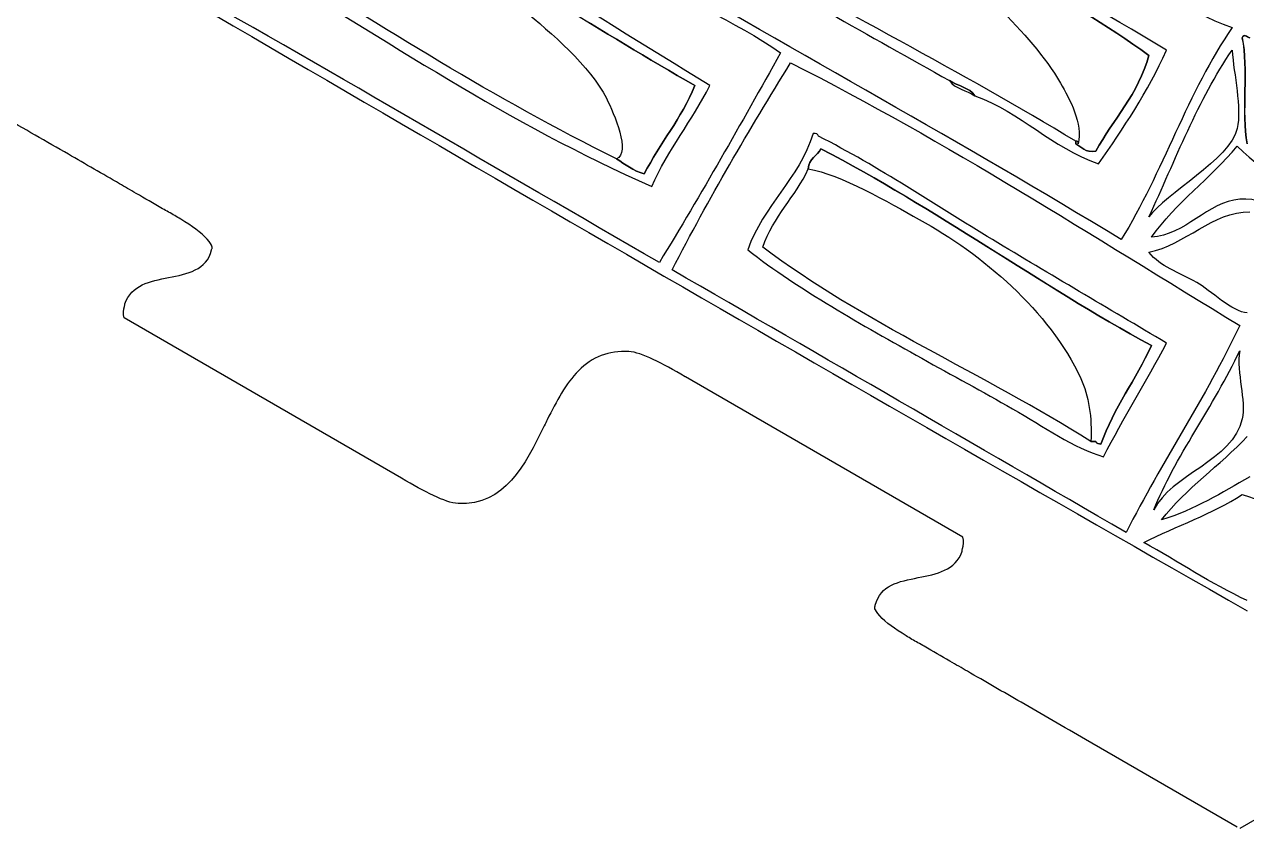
# Model space of a CAD drawing. Extents: x 6 to 958, y 3 to 221.
# Drawn here: x 400.4 to 482.8, y 3.8 to 58 of the extents above; entities that cross this region are included whole.
import ezdxf

# ---------------------------------------------------------------- set-up
doc = ezdxf.new("R2010")
doc.units = 0
doc.layers.get('0').update_dxf_attribs({"linetype": 'CONTINUOUS'})

msp = doc.modelspace()

# ---------------------------------------------------------------- linework, layer by layer
at = {"color": 5}
for points in [[(462.78525, 54.192)], [(454.11, 49.59975)]]:
    msp.add_lwpolyline(points, close=True, dxfattribs=at)
at = {"color": 7}
for points in [[(482.17725, 50.96025)], [(472.65225, 49.43025)], [(442.20375, 47.8995)], [(465.67725, 43.47675)], [(444.075, 41.4345)], [(482.517, 31.39875)], [(472.992, 29.69775)]]:
    msp.add_lwpolyline(points, close=True, dxfattribs=at)
for points in [[(425.844, 27.39375), (407.12925, 38.199)], [(463.68525, 23.4255), (463.68825, 23.42475), (463.68225, 23.43675), (444.975, 34.233), (444.978, 34.233), (444.969, 34.2375)], [(482.18175, 3.8895), (471.94725, 9.79275), (471.94575, 9.79725), (471.95475, 9.79575), (471.95325, 9.80025), (471.95175, 9.801)], [(492.6555, 9.72975), (492.651, 9.73125), (482.35425, 3.80175)]]:
    msp.add_lwpolyline(points, dxfattribs=at)
for points in [[(477.41325, 56.23425), (469.0425, 61.299), (460.272, 65.967), (452.24025, 71.373)], [(446.62575, 53.85225), (438.0195, 59.1375), (429.4995, 64.50975), (420.771, 69.672)], [(458.02425, 66.78075), (463.977, 63.048), (470.54025, 60.024), (476.2245, 55.89375)], [(401.88975, 65.24925), (428.75775, 49.5345), (455.70675, 33.90375), (482.85675, 18.471)], [(426.89475, 65.24925), (433.134, 61.33725), (439.34175, 57.50775), (445.60575, 53.85225)], [(471.291, 50.1105), (463.56075, 54.798), (455.313, 58.96725), (447.477, 63.549)], [(446.45625, 63.2085), (452.01975, 60.32325), (457.34775, 57.20325), (462.7845, 54.19275)], [(473.673, 62.697), (476.3415, 61.0005), (478.58175, 58.87575), (481.8375, 57.765)], [(416.00775, 62.1885), (424.73925, 56.97075), (433.0335, 51.3165), (442.71225, 47.04825)], [(440.33175, 48.9195), (432.105, 52.9965), (424.56075, 57.75525), (417.0285, 62.5275)], [(441.354, 61.84725), (444.57975, 59.655), (448.2795, 58.26075), (451.38975, 56.064)], [(474.35325, 43.476), (463.72575, 49.9725), (452.60625, 55.97625), (441.86325, 62.3565)], [(443.22375, 41.946), (432.37425, 48.162), (421.65, 54.50325), (410.7345, 60.657)], [(481.8375, 57.765), (478.86525, 53.47875), (477.138, 47.9475), (474.35325, 43.476)], [(482.8575, 49.94025), (482.43225, 52.008), (482.96775, 55.041), (482.51775, 57.084)], [(482.51775, 57.084), (482.64225, 57.38775), (482.82675, 57.1095), (483.02775, 57.084)], [(451.38975, 56.064), (448.73025, 51.2955), (446.0475, 46.551), (443.22375, 41.946)], [(472.821, 48.579), (474.5145, 50.9685), (476.13225, 53.43375), (477.41325, 56.23425)], [(476.22375, 45.0075), (478.01925, 48.82575), (479.529, 52.929), (481.83675, 56.2335)], [(481.83675, 56.2335), (481.94775, 54.61425), (482.5005, 52.34925), (482.17725, 50.96025)], [(444.075, 41.4345), (446.56875, 46.25475), (449.265, 50.8725), (452.07, 55.383)], [(452.07, 55.383), (462.69825, 50.022), (472.38975, 43.725), (482.34675, 37.6935)], [(476.2245, 55.89375), (475.51725, 53.25375), (473.81175, 51.6135), (472.65225, 49.43025)], [(445.60575, 53.85225), (444.7065, 51.633), (443.2545, 49.9665), (442.20375, 47.8995)], [(442.71225, 47.04825), (443.79525, 49.539), (445.42875, 51.47775), (446.62575, 53.85225)], [(462.7845, 54.19275), (463.3215, 53.82225), (464.13675, 53.73075), (464.48625, 53.17275)], [(464.48625, 53.17275), (467.6415, 52.01775), (469.635, 49.7025), (472.821, 48.579)], [(403.38225, 49.22475), (401.904, 50.073), (400.37475, 50.952), (398.862, 51.8295)], [(453.60075, 50.62125), (452.59275, 47.54625), (450.2595, 45.798), (449.17875, 42.79575)], [(453.93975, 50.451), (453.903, 50.5845), (453.79875, 50.649), (453.60075, 50.62125)], [(465.67725, 43.47675), (461.8095, 45.804), (458.0475, 48.369), (453.93975, 50.451)], [(482.17725, 50.96025), (481.69125, 48.8745), (477.33225, 46.5705), (476.22375, 45.0075)], [(453.26025, 48.2385), (453.27975, 48.95625), (453.87375, 49.0995), (454.11075, 49.59975)], [(454.11075, 49.59975), (461.90775, 45.546), (468.72825, 40.51725), (476.39475, 36.333)], [(471.291, 49.94025), (471.291, 49.9965), (471.291, 50.0535), (471.291, 50.1105)], [(472.65225, 49.43025), (471.91725, 49.31925), (471.69825, 49.72425), (471.291, 49.94025)], [(476.394, 43.647), (478.05225, 45.957), (480.3765, 47.601), (482.17725, 49.76925)], [(482.17725, 49.76925), (484.23225, 47.74125), (486.98475, 46.41075), (488.811, 44.15625)], [(406.82625, 47.2395), (405.69825, 47.89275), (404.52075, 48.56925), (403.38225, 49.22475)], [(442.20375, 47.8995), (441.4545, 48.114), (440.92275, 48.546), (440.33175, 48.9195)], [(450.1995, 42.966), (450.89625, 45.04725), (452.38125, 46.341), (453.26025, 48.2385)], [(407.94675, 46.59), (407.55, 46.821), (407.1705, 47.04075), (406.82625, 47.2395)], [(409.725, 45.5595), (409.13325, 45.90375), (408.522, 46.25775), (407.94675, 46.59)], [(482.34675, 46.19775), (480.18225, 46.044), (478.66275, 43.752), (476.394, 43.647)], [(488.811, 44.15625), (486.453, 44.52825), (484.5435, 46.35375), (482.34675, 46.19775)], [(410.13375, 45.33075), (410.00025, 45.4035), (409.8645, 45.48), (409.725, 45.5595)], [(410.95725, 44.85075), (410.685, 45.02325), (410.4165, 45.1725), (410.13375, 45.33075)], [(476.22375, 42.6255), (478.65075, 43.10475), (480.55875, 45.3885), (483.027, 45.34725)], [(412.7385, 43.497), (412.3125, 43.97775), (411.70725, 44.3775), (410.95725, 44.85075)], [(413.0475, 42.84675), (413.08425, 42.91725), (413.14425, 43.0365), (412.7385, 43.497)], [(413.037, 42.7875), (413.0295, 42.80775), (413.037, 42.825), (413.0475, 42.84675)], [(472.3125, 29.86875), (465.138, 34.43175), (456.87975, 37.91175), (450.1995, 42.966)], [(477.414, 36.50325), (473.46375, 38.85225), (469.57875, 41.12925), (465.67725, 43.47675)], [(410.13375, 40.91925), (411.39375, 41.16375), (412.69875, 41.41425), (413.037, 42.7875)], [(449.17875, 42.79575), (452.6805, 40.04925), (456.858, 37.75725), (460.9155, 35.48175)], [(479.4555, 40.5855), (478.18725, 41.31225), (477.02175, 41.6265), (476.22375, 42.6255)], [(474.693, 23.745), (464.48925, 29.64525), (454.29975, 35.5575), (444.075, 41.4345)], [(407.18925, 39.14775), (407.61525, 40.4325), (408.8955, 40.68), (410.13375, 40.91925)], [(482.8575, 38.54325), (481.884, 38.574), (480.34275, 40.07775), (479.4555, 40.5855)], [(407.12925, 38.199), (407.0325, 38.4705), (407.1075, 38.7705), (407.154, 38.97)], [(407.154, 38.97), (407.17425, 39.04875), (407.18925, 39.1125), (407.18925, 39.14775)], [(482.34675, 37.6935), (480.0405, 32.79975), (477.108, 28.52925), (474.693, 23.745)], [(476.39475, 36.333), (475.3425, 34.03875), (473.871, 32.1645), (472.992, 29.69775)], [(473.1615, 28.848), (474.5145, 31.46625), (476.04375, 33.9045), (477.414, 36.50325)], [(441.1545, 35.93175), (439.80525, 36.0015), (438.69825, 35.5815), (437.766, 34.644)], [(444.969, 34.2375), (443.4105, 35.1375), (442.04775, 35.88525), (441.1545, 35.93175)], [(460.9155, 35.48175), (462.97275, 34.32675), (465.003, 33.23625), (467.0385, 32.0805)], [(476.5635, 25.2765), (477.92025, 28.7385), (480.642, 32.31), (482.346, 35.9925)], [(482.346, 35.9925), (482.11125, 34.48575), (482.7855, 32.61675), (482.517, 31.39875)], [(437.766, 34.644), (436.91325, 33.7845), (436.28475, 32.592), (435.66225, 31.34475)], [(435.66225, 31.34475), (435.59625, 31.20825), (435.52725, 31.071), (435.459, 30.9345)], [(467.0385, 32.0805), (469.13775, 30.8865), (471.147, 29.42775), (473.1615, 28.848)], [(482.517, 31.39875), (481.9065, 28.614), (477.65625, 27.573), (476.5635, 25.2765)], [(435.459, 30.9345), (434.148, 28.2825), (432.78975, 25.539), (429.6525, 25.70025)], [(472.65225, 29.86875), (472.53825, 29.86875), (472.42425, 29.86875), (472.3125, 29.86875)], [(472.992, 29.69775), (472.85925, 29.73675), (472.65675, 29.703), (472.65225, 29.86875)], [(477.07425, 24.5955), (478.7415, 26.727), (481.01175, 28.2555), (482.8575, 30.20775)], [(429.6525, 25.70025), (428.75625, 25.749), (427.3965, 26.49675), (425.844, 27.39375)], [(483.02775, 27.4875), (481.134, 26.43375), (479.34225, 25.2765), (477.07425, 24.5955)], [(475.884, 23.06475), (478.05675, 24.18), (480.53025, 24.996), (482.51775, 26.29725)], [(482.51775, 26.29725), (485.19825, 25.46175), (487.48425, 24.23175), (490.17225, 23.40525)], [(463.6605, 22.6545), (463.70775, 22.85475), (463.7835, 23.15475), (463.68525, 23.4255)], [(460.67475, 20.7), (461.91375, 20.93925), (463.1985, 21.186), (463.62525, 22.479)], [(463.62525, 22.479), (463.62375, 22.5135), (463.64025, 22.57575), (463.6605, 22.6545)], [(482.8575, 19.15275), (480.38925, 20.31075), (478.22175, 21.7725), (475.884, 23.06475)], [(457.779, 18.84075), (458.11575, 20.20725), (459.35925, 20.44725), (460.67475, 20.7)], [(458.076, 18.13425), (457.67175, 18.59175), (457.73175, 18.71025), (457.767, 18.7785)], [(457.767, 18.7785), (457.779, 18.801), (457.78725, 18.81975), (457.779, 18.84075)], [(459.85275, 16.78275), (459.10575, 17.2545), (458.499, 17.65425), (458.076, 18.13425)], [(460.65525, 16.31625), (460.377, 16.46925), (460.119, 16.614), (459.85275, 16.78275)], [(461.08425, 16.07325), (460.938, 16.15725), (460.7925, 16.23825), (460.65525, 16.31625)], [(462.7965, 15.08175), (462.243, 15.40275), (461.65575, 15.74175), (461.08425, 16.07325)], [(463.9845, 14.394), (463.6215, 14.60475), (463.21875, 14.838), (462.7965, 15.08175)], [(467.6145, 12.30075), (466.413, 12.99225), (465.1725, 13.70475), (463.9845, 14.394)], [(471.95175, 9.801), (470.49825, 10.644), (469.032, 11.48625), (467.6145, 12.30075)], [(482.18625, 3.89175), (482.18325, 3.88875), (482.18175, 3.888), (482.18175, 3.8895)], [(482.18325, 3.8955), (482.18625, 3.8955), (482.18625, 3.894), (482.18625, 3.89175)], [(482.35425, 3.80175), (482.35275, 3.80175), (482.35125, 3.80025), (482.35275, 3.79725)], [(482.35275, 3.79725), (482.35425, 3.79725), (482.35425, 3.79575), (482.35575, 3.79575)], [(482.35575, 3.79575), (482.35575, 3.79575), (482.35725, 3.79575), (482.35725, 3.79725)]]:
    msp.add_open_spline(points, degree=3, dxfattribs=at)
at = {"color": 5}
for points in [[(476.223, 55.893), (470.54025, 60.02325), (463.97625, 63.048), (458.0235, 66.78)], [(445.60425, 53.85225), (439.341, 57.50775), (433.134, 61.3365), (426.894, 65.24925)], [(461.2545, 63.71775), (464.1855, 60.858), (468.19725, 57.5505), (470.2695, 54.0225)], [(434.03775, 58.95525), (435.90525, 57.4365), (438.5535, 55.17375), (439.65075, 53.00175)], [(482.517, 57.084), (482.96775, 55.041), (482.4315, 52.008), (482.85675, 49.94025)], [(483.027, 57.084), (482.826, 57.1095), (482.6415, 57.38775), (482.517, 57.084)], [(472.6515, 49.43025), (473.811, 51.6135), (475.5165, 53.25375), (476.223, 55.893)], [(442.203, 47.8995), (443.253, 49.9665), (444.70575, 51.633), (445.60425, 53.85225)], [(462.78525, 54.192), (463.1355, 53.634), (463.9515, 53.54325), (464.487, 53.172)], [(464.487, 53.172), (464.1375, 53.73), (463.32225, 53.8215), (462.78525, 54.192)], [(470.2695, 54.0225), (470.883, 52.977), (471.78, 51.2505), (471.46125, 49.94025)], [(439.65075, 53.00175), (440.17575, 51.96225), (441.3075, 49.30875), (440.331, 48.9195)], [(454.11, 49.59975), (453.87375, 49.0995), (453.27975, 48.95625), (453.2595, 48.2385)], [(476.39325, 36.333), (468.72825, 40.51725), (461.907, 45.546), (454.11, 49.59975)], [(471.46125, 49.94025), (471.45075, 50.0445), (471.43575, 50.142), (471.29025, 50.1105)], [(471.29025, 50.1105), (471.29025, 50.0535), (471.29025, 49.9965), (471.29025, 49.94025)], [(471.29025, 49.94025), (471.6975, 49.72425), (471.9165, 49.31925), (472.6515, 49.43025)], [(440.331, 48.9195), (440.922, 48.546), (441.45375, 48.114), (442.203, 47.8995)], [(453.2595, 48.2385), (455.445, 47.88975), (458.661, 45.98175), (460.74375, 44.838)], [(460.74375, 44.838), (464.97075, 42.5145), (469.5135, 38.68275), (471.63, 34.1205)], [(472.99125, 29.69775), (473.87025, 32.16525), (475.34175, 34.03875), (476.39325, 36.333)], [(471.63, 34.1205), (472.1685, 32.961), (472.40025, 31.49325), (472.31175, 29.86875)], [(472.31175, 29.86875), (472.4235, 29.86875), (472.5375, 29.86875), (472.6515, 29.86875)], [(472.6515, 29.86875), (472.656, 29.70375), (472.8585, 29.7375), (472.99125, 29.69775)]]:
    msp.add_open_spline(points, degree=3, dxfattribs=at)

doc.saveas('drawing.dxf')
